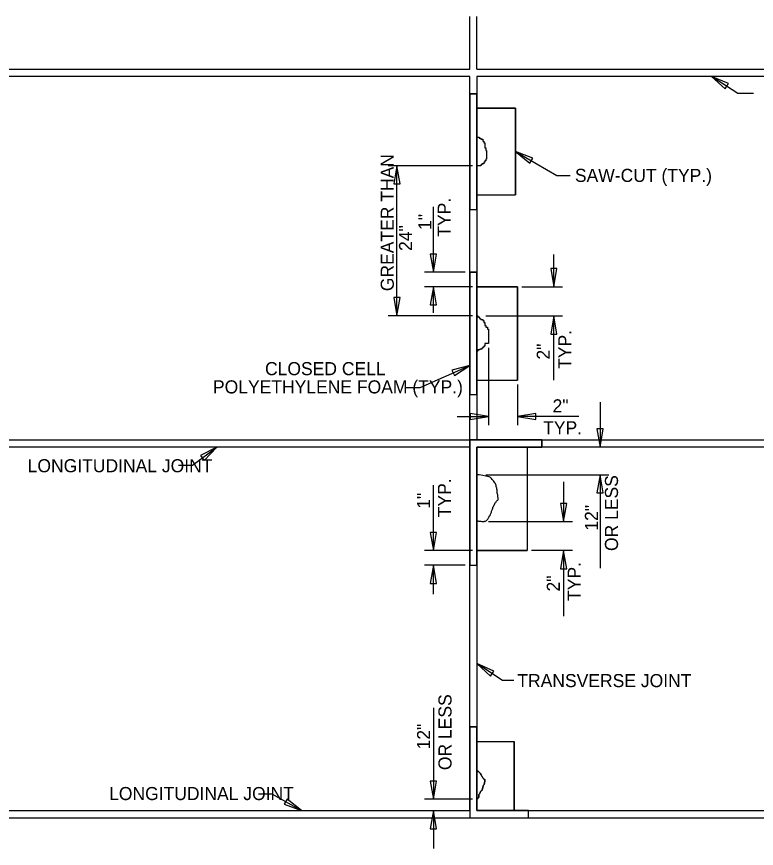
# Model space of a CAD drawing. Extents: x 1.5 to 16.1, y 0.6 to 10.2.
# Drawn here: x 5.46 to 10.55, y 4.53 to 10.25 of the extents above; entities that cross this region are included whole.
import ezdxf

# ---------------------------------------------------------------- set-up
doc = ezdxf.new("R2010")
doc.units = 0
for name, color, linetype in [('SD_P_Dimension Lines', 7, 'Continuous'), ('SD_P_Dimension Text', 7, 'Continuous'), ('SD_P_Prop Object Lines', 7, 'Continuous'), ('SD_P_Shading', 7, 'Continuous'), ('SD_X_Exist Object Lines', 7, 'Continuous')]:
    doc.layers.add(name, color=color, linetype=linetype)

msp = doc.modelspace()

# ---------------------------------------------------------------- linework, layer by layer
at = {"layer": 'SD_P_Dimension Lines'}
for p, q in [((10.424, 9.719), (10.243, 9.836)), ((10.359, 9.786), (10.243, 9.836)), ((10.243, 9.836), (10.337, 9.751)), ((10.337, 9.751), (10.359, 9.786)), ((10.531, 9.719), (10.424, 9.719)), ((8.896, 9.319), (9.18, 9.154)), ((9.015, 9.274), (8.896, 9.319)), ((8.896, 9.319), (8.994, 9.238)), ((8.994, 9.238), (9.015, 9.274)), ((8.6, 9.221), (8.02, 9.221)), ((8.08, 9.221), (8.059, 9.096)), ((8.08, 8.189), (8.08, 9.221)), ((8.101, 9.096), (8.08, 9.221)), ((9.18, 9.154), (9.27, 9.154)), ((8.059, 9.096), (8.101, 9.096)), ((8.33, 8.489), (8.33, 8.938)), ((8.309, 8.614), (8.33, 8.489)), ((8.351, 8.614), (8.309, 8.614)), ((8.33, 8.489), (8.351, 8.614)), ((9.159, 8.389), (9.159, 8.61)), ((8.55, 8.489), (8.27, 8.489)), ((9.138, 8.514), (9.159, 8.389)), ((9.18, 8.514), (9.138, 8.514)), ((9.159, 8.389), (9.18, 8.514)), ((8.6, 8.389), (8.27, 8.389)), ((8.33, 8.389), (8.309, 8.264)), ((8.33, 8.209), (8.33, 8.389)), ((8.351, 8.264), (8.33, 8.389)), ((8.939, 8.389), (9.219, 8.389)), ((8.059, 8.314), (8.08, 8.189)), ((8.101, 8.314), (8.059, 8.314)), ((8.08, 8.189), (8.101, 8.314)), ((8.309, 8.264), (8.351, 8.264)), ((8.6, 8.189), (8.02, 8.189)), ((8.69, 8.189), (9.219, 8.189)), ((9.159, 8.189), (9.138, 8.064)), ((9.159, 7.746), (9.159, 8.189)), ((9.18, 8.064), (9.159, 8.189)), ((9.138, 8.064), (9.18, 8.064)), ((8.709, 7.968), (8.709, 7.437)), ((8.24, 7.695), (8.58, 7.848)), ((8.58, 7.848), (8.457, 7.816)), ((8.475, 7.778), (8.58, 7.848)), ((8.457, 7.816), (8.475, 7.778)), ((8.139, 7.695), (8.24, 7.695)), ((8.909, 7.717), (8.909, 7.437)), ((9.476, 7.596), (9.476, 7.286)), ((8.494, 7.497), (8.709, 7.497)), ((8.709, 7.497), (8.584, 7.518)), ((8.584, 7.518), (8.584, 7.476)), ((8.584, 7.476), (8.709, 7.497)), ((9.034, 7.518), (8.909, 7.497)), ((9.33, 7.497), (8.909, 7.497)), ((8.909, 7.497), (9.034, 7.476)), ((9.034, 7.476), (9.034, 7.518)), ((9.455, 7.411), (9.476, 7.286)), ((9.497, 7.411), (9.455, 7.411)), ((9.476, 7.286), (9.497, 7.411)), ((6.674, 7.161), (6.841, 7.286)), ((6.841, 7.286), (6.728, 7.228)), ((6.754, 7.194), (6.841, 7.286)), ((6.728, 7.228), (6.754, 7.194)), ((6.577, 7.161), (6.674, 7.161)), ((8.69, 7.096), (9.536, 7.096)), ((9.476, 7.096), (9.455, 6.971)), ((9.476, 7.096), (9.476, 6.454)), ((9.497, 6.971), (9.476, 7.096)), ((9.226, 7.047), (9.226, 6.774)), ((8.33, 6.574), (8.33, 7.024)), ((9.455, 6.971), (9.497, 6.971)), ((9.205, 6.899), (9.226, 6.774)), ((9.247, 6.899), (9.205, 6.899)), ((9.226, 6.774), (9.247, 6.899)), ((8.709, 6.774), (9.286, 6.774)), ((8.309, 6.699), (8.33, 6.574)), ((8.351, 6.699), (8.309, 6.699)), ((8.33, 6.574), (8.351, 6.699)), ((8.6, 6.574), (8.27, 6.574)), ((9.286, 6.574), (9.006, 6.574)), ((9.226, 6.574), (9.205, 6.449)), ((9.226, 6.574), (9.226, 6.123)), ((9.247, 6.449), (9.226, 6.574)), ((8.55, 6.474), (8.27, 6.474)), ((8.33, 6.474), (8.309, 6.349)), ((8.33, 6.274), (8.33, 6.474)), ((8.351, 6.349), (8.33, 6.474)), ((9.205, 6.449), (9.247, 6.449)), ((8.309, 6.349), (8.351, 6.349)), ((8.805, 5.68), (8.63, 5.797)), ((8.746, 5.745), (8.63, 5.797)), ((8.63, 5.797), (8.722, 5.71)), ((8.722, 5.71), (8.746, 5.745)), ((8.883, 5.68), (8.805, 5.68)), ((8.33, 5.492), (8.33, 4.864)), ((8.309, 4.989), (8.33, 4.864)), ((8.351, 4.989), (8.309, 4.989)), ((8.33, 4.864), (8.351, 4.989)), ((7.128, 4.9), (7.22, 4.9)), ((7.22, 4.9), (7.424, 4.786)), ((7.325, 4.865), (7.305, 4.829)), ((7.424, 4.786), (7.325, 4.865)), ((8.6, 4.864), (8.27, 4.864)), ((7.305, 4.829), (7.424, 4.786)), ((8.33, 4.786), (8.309, 4.661)), ((8.33, 4.786), (8.33, 4.526)), ((8.351, 4.661), (8.33, 4.786)), ((8.309, 4.661), (8.351, 4.661))]:
    msp.add_line(p, q, dxfattribs=at)
at = {"layer": 'SD_P_Prop Object Lines'}
for p, q in [((8.58, 9.717), (8.63, 9.717)), ((8.58, 9.717), (8.58, 8.921)), ((8.63, 8.921), (8.63, 9.717)), ((8.63, 9.617), (8.896, 9.617)), ((8.896, 9.617), (8.896, 9.021)), ((8.63, 9.021), (8.896, 9.021)), ((8.58, 8.921), (8.63, 8.921)), ((8.58, 8.489), (8.63, 8.489)), ((8.58, 8.489), (8.58, 7.647)), ((8.63, 7.647), (8.63, 8.489)), ((8.63, 8.389), (8.909, 8.389)), ((8.909, 8.389), (8.909, 7.747)), ((8.63, 7.747), (8.909, 7.747)), ((8.58, 7.647), (8.63, 7.647)), ((8.58, 6.474), (8.58, 7.336)), ((8.58, 7.336), (9.076, 7.336)), ((9.076, 7.336), (9.076, 7.286)), ((9.076, 7.286), (8.63, 7.286)), ((8.63, 7.286), (8.63, 6.474)), ((8.976, 7.286), (8.976, 6.574)), ((8.645, 7.095), (8.63, 7.096)), ((8.63, 6.781), (8.636, 6.779)), ((8.63, 6.574), (8.976, 6.574)), ((8.58, 6.474), (8.63, 6.474)), ((8.58, 5.361), (8.63, 5.361)), ((8.58, 5.361), (8.58, 4.736)), ((8.63, 4.786), (8.63, 5.361)), ((8.63, 5.261), (8.885, 5.261)), ((8.885, 4.786), (8.885, 5.261)), ((8.985, 4.786), (8.63, 4.786)), ((8.985, 4.736), (8.985, 4.786)), ((8.58, 4.736), (8.985, 4.736))]:
    msp.add_line(p, q, dxfattribs=at)
for points in [[(8.63, 9.417), (8.637, 9.417), (8.644, 9.417), (8.644, 9.411), (8.65, 9.411), (8.657, 9.411), (8.657, 9.404), (8.664, 9.404), (8.67, 9.404), (8.67, 9.398), (8.67, 9.391), (8.677, 9.391), (8.677, 9.385), (8.677, 9.378), (8.683, 9.378), (8.683, 9.371), (8.683, 9.365), (8.683, 9.358), (8.683, 9.352), (8.683, 9.345), (8.69, 9.345), (8.69, 9.339), (8.69, 9.332), (8.69, 9.326), (8.696, 9.326), (8.696, 9.319), (8.696, 9.313), (8.696, 9.306), (8.696, 9.3), (8.696, 9.293), (8.696, 9.287), (8.696, 9.28), (8.696, 9.273), (8.696, 9.267), (8.69, 9.267), (8.69, 9.26), (8.69, 9.254), (8.683, 9.254), (8.683, 9.247), (8.677, 9.247), (8.677, 9.241), (8.677, 9.234), (8.67, 9.234), (8.664, 9.234), (8.664, 9.228), (8.657, 9.228), (8.657, 9.221), (8.65, 9.221), (8.644, 9.221), (8.63, 9.221)], [(8.63, 8.189), (8.637, 8.189), (8.637, 8.182), (8.644, 8.182), (8.644, 8.176), (8.65, 8.176), (8.65, 8.169), (8.657, 8.169), (8.657, 8.163), (8.664, 8.163), (8.67, 8.163), (8.67, 8.156), (8.677, 8.156), (8.677, 8.15), (8.677, 8.143), (8.683, 8.143), (8.683, 8.136), (8.683, 8.13), (8.683, 8.123), (8.69, 8.123), (8.69, 8.117), (8.69, 8.11), (8.696, 8.11), (8.703, 8.11), (8.703, 8.104), (8.703, 8.097), (8.709, 8.097), (8.709, 8.091), (8.709, 8.084), (8.709, 8.078), (8.709, 8.071), (8.709, 8.065), (8.709, 8.058), (8.709, 8.052), (8.709, 8.045), (8.709, 8.038), (8.709, 8.032), (8.709, 8.025), (8.709, 8.019), (8.709, 8.012), (8.709, 8.006), (8.709, 7.999), (8.703, 7.999), (8.696, 7.999), (8.69, 7.999), (8.683, 7.999), (8.683, 7.993), (8.683, 7.986), (8.683, 7.98), (8.677, 7.98), (8.677, 7.973), (8.67, 7.973), (8.67, 7.967), (8.664, 7.967), (8.664, 7.96), (8.657, 7.96), (8.65, 7.96), (8.65, 7.954), (8.644, 7.954), (8.637, 7.954), (8.637, 7.947), (8.63, 7.947)], [(8.636, 6.779), (8.637, 6.779), (8.64, 6.777), (8.643, 6.777), (8.645, 6.777), (8.65, 6.777), (8.656, 6.776), (8.664, 6.774), (8.671, 6.774), (8.676, 6.774), (8.679, 6.774), (8.682, 6.776), (8.685, 6.777), (8.689, 6.777), (8.693, 6.78), (8.696, 6.782), (8.699, 6.785), (8.701, 6.786), (8.704, 6.79), (8.706, 6.794), (8.709, 6.799), (8.712, 6.804), (8.713, 6.807), (8.715, 6.81), (8.718, 6.813), (8.72, 6.816), (8.721, 6.821), (8.723, 6.825), (8.726, 6.83), (8.727, 6.835), (8.729, 6.839), (8.731, 6.843), (8.731, 6.846), (8.732, 6.85), (8.734, 6.855), (8.737, 6.86), (8.738, 6.866), (8.74, 6.872), (8.743, 6.878), (8.745, 6.883), (8.748, 6.889), (8.751, 6.892), (8.752, 6.897), (8.756, 6.902), (8.759, 6.906), (8.762, 6.91), (8.765, 6.914), (8.77, 6.919), (8.773, 6.922), (8.776, 6.925), (8.776, 6.928), (8.776, 6.931), (8.776, 6.934), (8.773, 6.947), (8.773, 6.952), (8.773, 6.958), (8.771, 6.962), (8.77, 6.969), (8.77, 6.972), (8.768, 6.973), (8.768, 6.977), (8.768, 6.98), (8.768, 6.984), (8.768, 6.987), (8.768, 6.989), (8.768, 6.992), (8.766, 6.995), (8.766, 6.998), (8.766, 7.001), (8.766, 7.003), (8.766, 7.006), (8.765, 7.009), (8.763, 7.014), (8.763, 7.019), (8.762, 7.022), (8.76, 7.028), (8.757, 7.034), (8.756, 7.037), (8.754, 7.04), (8.749, 7.047), (8.743, 7.053), (8.74, 7.058), (8.735, 7.064), (8.729, 7.07), (8.723, 7.076), (8.713, 7.081), (8.692, 7.086), (8.67, 7.09), (8.645, 7.095)], [(8.63, 5.061), (8.635, 5.056), (8.637, 5.055), (8.638, 5.054), (8.64, 5.054), (8.642, 5.052), (8.644, 5.051), (8.647, 5.048), (8.65, 5.045), (8.651, 5.042), (8.653, 5.04), (8.656, 5.038), (8.657, 5.035), (8.659, 5.033), (8.66, 5.03), (8.662, 5.027), (8.664, 5.022), (8.665, 5.02), (8.666, 5.019), (8.668, 5.015), (8.67, 5.011), (8.672, 5.009), (8.674, 5.005), (8.676, 5.004), (8.677, 5.002), (8.679, 5.001), (8.683, 4.999), (8.685, 4.998), (8.685, 4.996), (8.685, 4.993), (8.683, 4.988), (8.682, 4.977), (8.679, 4.965), (8.675, 4.96), (8.673, 4.955), (8.672, 4.952), (8.671, 4.95), (8.67, 4.947), (8.67, 4.945), (8.67, 4.942), (8.669, 4.939), (8.667, 4.936), (8.667, 4.934), (8.666, 4.932), (8.666, 4.93), (8.665, 4.927), (8.662, 4.925), (8.66, 4.922), (8.657, 4.918), (8.655, 4.916), (8.653, 4.913), (8.652, 4.912), (8.651, 4.908), (8.65, 4.905), (8.648, 4.902), (8.647, 4.899), (8.645, 4.898), (8.643, 4.896), (8.642, 4.894), (8.642, 4.891), (8.642, 4.887), (8.642, 4.885), (8.642, 4.881), (8.642, 4.879), (8.642, 4.876), (8.641, 4.875), (8.639, 4.873), (8.637, 4.872), (8.636, 4.87), (8.63, 4.864)]]:
    msp.add_lwpolyline(points, dxfattribs=at)
at = {"layer": 'SD_P_Shading'}
for p, q in [((8.63, 9.221), (8.63, 9.417)), ((8.63, 7.947), (8.63, 8.189)), ((8.645, 7.095), (8.63, 7.096)), ((8.63, 7.096), (8.63, 6.781)), ((8.645, 7.095), (8.63, 7.096)), ((8.63, 6.781), (8.636, 6.779)), ((8.63, 4.864), (8.63, 5.061))]:
    msp.add_line(p, q, dxfattribs=at)
for points in [[(8.58, 9.717), (8.58, 8.921), (8.63, 8.921), (8.63, 9.717)], [(8.58, 7.647), (8.63, 7.647), (8.63, 8.489), (8.58, 8.489)], [(8.58, 6.474), (8.63, 6.474), (8.63, 7.286), (9.076, 7.286), (9.076, 7.336), (8.58, 7.336)], [(8.58, 5.361), (8.58, 4.736), (8.985, 4.736), (8.985, 4.786), (8.63, 4.786), (8.63, 5.361)]]:
    msp.add_lwpolyline(points, close=True, dxfattribs=at)
for points in [[(8.63, 9.221), (8.63, 9.021), (8.896, 9.021), (8.896, 9.617), (8.63, 9.617), (8.63, 9.417)], [(8.63, 9.417), (8.637, 9.417), (8.644, 9.417), (8.644, 9.411), (8.65, 9.411), (8.657, 9.411), (8.657, 9.404), (8.664, 9.404), (8.67, 9.404), (8.67, 9.398), (8.67, 9.391), (8.677, 9.391), (8.677, 9.385), (8.677, 9.378), (8.683, 9.378), (8.683, 9.371), (8.683, 9.365), (8.683, 9.358), (8.683, 9.352), (8.683, 9.345), (8.69, 9.345), (8.69, 9.339), (8.69, 9.332), (8.69, 9.326), (8.696, 9.326), (8.696, 9.319), (8.696, 9.313), (8.696, 9.306), (8.696, 9.3), (8.696, 9.293), (8.696, 9.287), (8.696, 9.28), (8.696, 9.273), (8.696, 9.267), (8.69, 9.267), (8.69, 9.26), (8.69, 9.254), (8.683, 9.254), (8.683, 9.247), (8.677, 9.247), (8.677, 9.241), (8.677, 9.234), (8.67, 9.234), (8.664, 9.234), (8.664, 9.228), (8.657, 9.228), (8.657, 9.221), (8.65, 9.221), (8.644, 9.221), (8.63, 9.221)], [(8.63, 9.417), (8.637, 9.417), (8.644, 9.417), (8.644, 9.411), (8.65, 9.411), (8.657, 9.411), (8.657, 9.404), (8.664, 9.404), (8.67, 9.404), (8.67, 9.398), (8.67, 9.391), (8.677, 9.391), (8.677, 9.385), (8.677, 9.378), (8.683, 9.378), (8.683, 9.371), (8.683, 9.365), (8.683, 9.358), (8.683, 9.352), (8.683, 9.345), (8.69, 9.345), (8.69, 9.339), (8.69, 9.332), (8.69, 9.326), (8.696, 9.326), (8.696, 9.319), (8.696, 9.313), (8.696, 9.306), (8.696, 9.3), (8.696, 9.293), (8.696, 9.287), (8.696, 9.28), (8.696, 9.273), (8.696, 9.267), (8.69, 9.267), (8.69, 9.26), (8.69, 9.254), (8.683, 9.254), (8.683, 9.247), (8.677, 9.247), (8.677, 9.241), (8.677, 9.234), (8.67, 9.234), (8.664, 9.234), (8.664, 9.228), (8.657, 9.228), (8.657, 9.221), (8.65, 9.221), (8.644, 9.221), (8.63, 9.221)], [(8.63, 7.947), (8.63, 7.747), (8.909, 7.747), (8.909, 8.389), (8.63, 8.389), (8.63, 8.189)], [(8.63, 8.189), (8.637, 8.189), (8.637, 8.182), (8.644, 8.182), (8.644, 8.176), (8.65, 8.176), (8.65, 8.169), (8.657, 8.169), (8.657, 8.163), (8.664, 8.163), (8.67, 8.163), (8.67, 8.156), (8.677, 8.156), (8.677, 8.15), (8.677, 8.143), (8.683, 8.143), (8.683, 8.136), (8.683, 8.13), (8.683, 8.123), (8.69, 8.123), (8.69, 8.117), (8.69, 8.11), (8.696, 8.11), (8.703, 8.11), (8.703, 8.104), (8.703, 8.097), (8.709, 8.097), (8.709, 8.091), (8.709, 8.084), (8.709, 8.078), (8.709, 8.071), (8.709, 8.065), (8.709, 8.058), (8.709, 8.052), (8.709, 8.045), (8.709, 8.038), (8.709, 8.032), (8.709, 8.025), (8.709, 8.019), (8.709, 8.012), (8.709, 8.006), (8.709, 7.999), (8.703, 7.999), (8.696, 7.999), (8.69, 7.999), (8.683, 7.999), (8.683, 7.993), (8.683, 7.986), (8.683, 7.98), (8.677, 7.98), (8.677, 7.973), (8.67, 7.973), (8.67, 7.967), (8.664, 7.967), (8.664, 7.96), (8.657, 7.96), (8.65, 7.96), (8.65, 7.954), (8.644, 7.954), (8.637, 7.954), (8.637, 7.947), (8.63, 7.947)], [(8.63, 8.189), (8.637, 8.189), (8.637, 8.182), (8.644, 8.182), (8.644, 8.176), (8.65, 8.176), (8.65, 8.169), (8.657, 8.169), (8.657, 8.163), (8.664, 8.163), (8.67, 8.163), (8.67, 8.156), (8.677, 8.156), (8.677, 8.15), (8.677, 8.143), (8.683, 8.143), (8.683, 8.136), (8.683, 8.13), (8.683, 8.123), (8.69, 8.123), (8.69, 8.117), (8.69, 8.11), (8.696, 8.11), (8.703, 8.11), (8.703, 8.104), (8.703, 8.097), (8.709, 8.097), (8.709, 8.091), (8.709, 8.084), (8.709, 8.078), (8.709, 8.071), (8.709, 8.065), (8.709, 8.058), (8.709, 8.052), (8.709, 8.045), (8.709, 8.038), (8.709, 8.032), (8.709, 8.025), (8.709, 8.019), (8.709, 8.012), (8.709, 8.006), (8.709, 7.999), (8.703, 7.999), (8.696, 7.999), (8.69, 7.999), (8.683, 7.999), (8.683, 7.993), (8.683, 7.986), (8.683, 7.98), (8.677, 7.98), (8.677, 7.973), (8.67, 7.973), (8.67, 7.967), (8.664, 7.967), (8.664, 7.96), (8.657, 7.96), (8.65, 7.96), (8.65, 7.954), (8.644, 7.954), (8.637, 7.954), (8.637, 7.947), (8.63, 7.947)], [(8.63, 7.096), (8.63, 7.286), (8.976, 7.286), (8.976, 6.574), (8.63, 6.574), (8.63, 6.781)], [(8.636, 6.779), (8.637, 6.779), (8.64, 6.777), (8.643, 6.777), (8.645, 6.777), (8.65, 6.777), (8.656, 6.776), (8.664, 6.774), (8.671, 6.774), (8.676, 6.774), (8.679, 6.774), (8.682, 6.776), (8.685, 6.777), (8.689, 6.777), (8.693, 6.78), (8.696, 6.782), (8.699, 6.785), (8.701, 6.786), (8.704, 6.79), (8.706, 6.794), (8.709, 6.799), (8.712, 6.804), (8.713, 6.807), (8.715, 6.81), (8.718, 6.813), (8.72, 6.816), (8.721, 6.821), (8.723, 6.825), (8.726, 6.83), (8.727, 6.835), (8.729, 6.839), (8.731, 6.843), (8.731, 6.846), (8.732, 6.85), (8.734, 6.855), (8.737, 6.86), (8.738, 6.866), (8.74, 6.872), (8.743, 6.878), (8.745, 6.883), (8.748, 6.889), (8.751, 6.892), (8.752, 6.897), (8.756, 6.902), (8.759, 6.906), (8.762, 6.91), (8.765, 6.914), (8.77, 6.919), (8.773, 6.922), (8.776, 6.925), (8.776, 6.928), (8.776, 6.931), (8.776, 6.934), (8.773, 6.947), (8.773, 6.952), (8.773, 6.958), (8.771, 6.962), (8.77, 6.969), (8.77, 6.972), (8.768, 6.973), (8.768, 6.977), (8.768, 6.98), (8.768, 6.984), (8.768, 6.987), (8.768, 6.989), (8.768, 6.992), (8.766, 6.995), (8.766, 6.998), (8.766, 7.001), (8.766, 7.003), (8.766, 7.006), (8.765, 7.009), (8.763, 7.014), (8.763, 7.019), (8.762, 7.022), (8.76, 7.028), (8.757, 7.034), (8.756, 7.037), (8.754, 7.04), (8.749, 7.047), (8.743, 7.053), (8.74, 7.058), (8.735, 7.064), (8.729, 7.07), (8.723, 7.076), (8.713, 7.081), (8.692, 7.086), (8.67, 7.09), (8.645, 7.095)], [(8.636, 6.779), (8.637, 6.779), (8.64, 6.777), (8.643, 6.777), (8.645, 6.777), (8.65, 6.777), (8.656, 6.776), (8.664, 6.774), (8.671, 6.774), (8.676, 6.774), (8.679, 6.774), (8.682, 6.776), (8.685, 6.777), (8.689, 6.777), (8.693, 6.78), (8.696, 6.782), (8.699, 6.785), (8.701, 6.786), (8.704, 6.79), (8.706, 6.794), (8.709, 6.799), (8.712, 6.804), (8.713, 6.807), (8.715, 6.81), (8.718, 6.813), (8.72, 6.816), (8.721, 6.821), (8.723, 6.825), (8.726, 6.83), (8.727, 6.835), (8.729, 6.839), (8.731, 6.843), (8.731, 6.846), (8.732, 6.85), (8.734, 6.855), (8.737, 6.86), (8.738, 6.866), (8.74, 6.872), (8.743, 6.878), (8.745, 6.883), (8.748, 6.889), (8.751, 6.892), (8.752, 6.897), (8.756, 6.902), (8.759, 6.906), (8.762, 6.91), (8.765, 6.914), (8.77, 6.919), (8.773, 6.922), (8.776, 6.925), (8.776, 6.928), (8.776, 6.931), (8.776, 6.934), (8.773, 6.947), (8.773, 6.952), (8.773, 6.958), (8.771, 6.962), (8.77, 6.969), (8.77, 6.972), (8.768, 6.973), (8.768, 6.977), (8.768, 6.98), (8.768, 6.984), (8.768, 6.987), (8.768, 6.989), (8.768, 6.992), (8.766, 6.995), (8.766, 6.998), (8.766, 7.001), (8.766, 7.003), (8.766, 7.006), (8.765, 7.009), (8.763, 7.014), (8.763, 7.019), (8.762, 7.022), (8.76, 7.028), (8.757, 7.034), (8.756, 7.037), (8.754, 7.04), (8.749, 7.047), (8.743, 7.053), (8.74, 7.058), (8.735, 7.064), (8.729, 7.07), (8.723, 7.076), (8.713, 7.081), (8.692, 7.086), (8.67, 7.09), (8.645, 7.095)], [(8.63, 5.061), (8.63, 5.261), (8.885, 5.261), (8.885, 4.786), (8.63, 4.786), (8.63, 4.864)], [(8.63, 5.061), (8.635, 5.056), (8.637, 5.055), (8.638, 5.054), (8.64, 5.054), (8.642, 5.052), (8.644, 5.051), (8.647, 5.048), (8.65, 5.045), (8.651, 5.042), (8.653, 5.04), (8.656, 5.038), (8.657, 5.035), (8.659, 5.033), (8.66, 5.03), (8.662, 5.027), (8.664, 5.022), (8.665, 5.02), (8.666, 5.019), (8.668, 5.015), (8.67, 5.011), (8.672, 5.009), (8.674, 5.005), (8.676, 5.004), (8.677, 5.002), (8.679, 5.001), (8.683, 4.999), (8.685, 4.998), (8.685, 4.996), (8.685, 4.993), (8.683, 4.988), (8.682, 4.977), (8.679, 4.965), (8.675, 4.96), (8.673, 4.955), (8.672, 4.952), (8.671, 4.95), (8.67, 4.947), (8.67, 4.945), (8.67, 4.942), (8.669, 4.939), (8.667, 4.936), (8.667, 4.934), (8.666, 4.932), (8.666, 4.93), (8.665, 4.927), (8.662, 4.925), (8.66, 4.922), (8.657, 4.918), (8.655, 4.916), (8.653, 4.913), (8.652, 4.912), (8.651, 4.908), (8.65, 4.905), (8.648, 4.902), (8.647, 4.899), (8.645, 4.898), (8.643, 4.896), (8.642, 4.894), (8.642, 4.891), (8.642, 4.887), (8.642, 4.885), (8.642, 4.881), (8.642, 4.879), (8.642, 4.876), (8.641, 4.875), (8.639, 4.873), (8.637, 4.872), (8.636, 4.87), (8.63, 4.864)], [(8.63, 4.864), (8.636, 4.87), (8.637, 4.872), (8.639, 4.873), (8.641, 4.875), (8.642, 4.876), (8.642, 4.879), (8.642, 4.881), (8.642, 4.885), (8.642, 4.887), (8.642, 4.891), (8.642, 4.894), (8.643, 4.896), (8.645, 4.898), (8.647, 4.899), (8.648, 4.902), (8.65, 4.905), (8.651, 4.908), (8.652, 4.912), (8.653, 4.913), (8.655, 4.916), (8.657, 4.918), (8.66, 4.922), (8.662, 4.925), (8.665, 4.927), (8.666, 4.93), (8.666, 4.932), (8.667, 4.934), (8.667, 4.936), (8.669, 4.939), (8.67, 4.942), (8.67, 4.945), (8.67, 4.947), (8.671, 4.95), (8.672, 4.952), (8.673, 4.955), (8.675, 4.96), (8.679, 4.965), (8.682, 4.977), (8.683, 4.988), (8.685, 4.993), (8.685, 4.996), (8.685, 4.998), (8.683, 4.999), (8.679, 5.001), (8.677, 5.002), (8.676, 5.004), (8.674, 5.005), (8.672, 5.009), (8.67, 5.011), (8.668, 5.015), (8.666, 5.019), (8.665, 5.02), (8.664, 5.022), (8.662, 5.027), (8.66, 5.03), (8.659, 5.033), (8.657, 5.035), (8.656, 5.038), (8.653, 5.04), (8.651, 5.042), (8.65, 5.045), (8.647, 5.048), (8.644, 5.051), (8.642, 5.052), (8.64, 5.054), (8.638, 5.054), (8.637, 5.055), (8.635, 5.056), (8.63, 5.061)]]:
    msp.add_lwpolyline(points, dxfattribs=at)
at = {"layer": 'SD_X_Exist Object Lines'}
for p, q in [((8.58, 9.886), (8.58, 10.247)), ((8.63, 9.886), (8.63, 10.247)), ((3.58, 9.886), (8.58, 9.886)), ((8.63, 9.886), (13.63, 9.886)), ((8.58, 9.836), (3.58, 9.836)), ((8.58, 7.336), (8.58, 9.836)), ((13.63, 9.836), (8.63, 9.836)), ((8.63, 9.836), (8.63, 7.336)), ((3.58, 7.336), (8.58, 7.336)), ((8.63, 7.336), (13.63, 7.336)), ((8.58, 7.286), (3.58, 7.286)), ((8.58, 4.786), (8.58, 7.286)), ((13.63, 7.286), (8.63, 7.286)), ((8.63, 7.286), (8.63, 4.786)), ((3.58, 4.786), (8.58, 4.786)), ((8.63, 4.786), (13.63, 4.786)), ((1.984, 4.736), (15.143, 4.736))]:
    msp.add_line(p, q, dxfattribs=at)

# ---------------------------------------------------------------- texts
at = {"layer": 'SD_P_Dimension Text'}
for s, p in [('GREATER THAN', (8.0583, 8.3587)), ('TYP.', (8.45, 8.733)), ('1"', (8.316, 8.78)), ('24"', (8.1837, 8.6354)), ('TYP.', (9.279, 7.8241)), ('2"', (9.131, 7.8881)), ('TYP.', (8.451, 6.8035)), ('OR LESS', (9.6, 6.5712)), ('1"', (8.308, 6.862)), ('12"', (9.462, 6.7115)), ('TYP.', (9.344, 6.2281)), ('2"', (9.2, 6.2928)), ('OR LESS', (8.455, 5.0642)), ('12"', (8.308, 5.2065))]:
    msp.add_text(s, height=0.09, rotation=90, dxfattribs=at).set_placement(p)
for s, p in [('SAW-CUT (TYP.)', (9.3035, 9.11)), ('CLOSED CELL', (7.1727, 7.7807)), ('POLYETHYLENE FOAM (TYP.)', (6.8147, 7.6553)), ('2"', (9.15, 7.525)), ('TYP.', (9.0851, 7.374)), ('LONGITUDINAL JOINT', (5.5406, 7.113)), ('TRANSVERSE JOINT', (8.9076, 5.635)), ('LONGITUDINAL JOINT', (6.1006, 4.858))]:
    msp.add_text(s, height=0.09, dxfattribs=at).set_placement(p)

doc.saveas('drawing.dxf')
